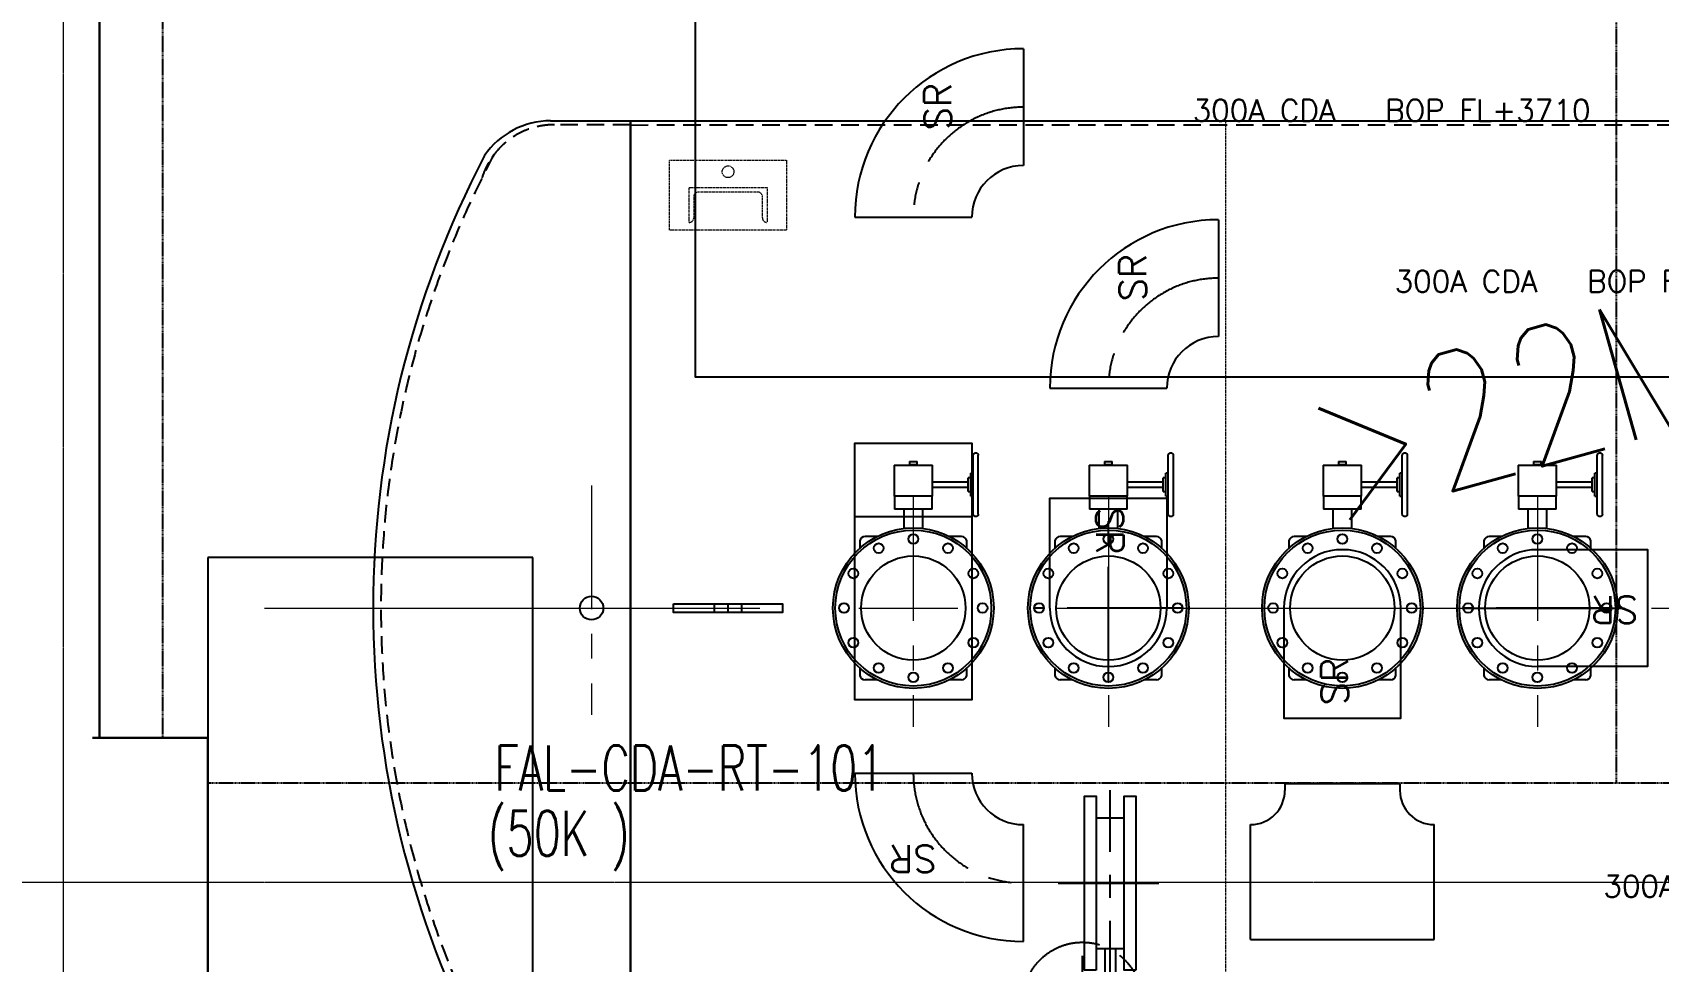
# Model space of a CAD drawing. Extents: x 0 to 160756, y 0 to 229247.
# Drawn here: x 54049 to 58552, y 77056 to 79630 of the extents above; entities that cross this region are included whole.
import ezdxf
from ezdxf.enums import TextEntityAlignment as Align
from ezdxf.xclip import XClip

# ---------------------------------------------------------------- set-up
doc = ezdxf.new("R2010")
doc.units = 0
doc.header["$LTSCALE"] = 10
doc.header["$XCLIPFRAME"] = 2
for name, pattern in [('H12設備棟3F$0$CENTERK5', [6.916, 6.667, -0.083, 0.083, -0.083]), ('H12設備棟3F$0$HIDDEN', [0.375, 0.25, -0.125]), ('XCM7P30CDA$0$CENTER', [50.8, 31.75, -6.35, 6.35, -6.35]), ('XCM7Q30CDA-200K$0$xCUP-L40-M03-HVAC-EQ$0$CENTER', [50.8, 31.75, -6.35, 6.35, -6.35]), ('XCM7Q30CDA-200K$0$xCUP-L40-M03-HVAC-EQ$0$HIDDEN', [0.375, 0.25, -0.125])]:
    doc.linetypes.add(name, pattern=pattern)
for name, color, linetype in [('H12設備棟3F$0$ARC-BEAM', 252, 'H12設備棟3F$0$HIDDEN'), ('H12設備棟3F$0$H-SIN', 252, 'H12設備棟3F$0$CENTERK5'), ('H12設備棟3F$0$KABE1', 252, 'Continuous'), ('H12設備棟3F$0$\uf4c9\ue50a', 252, 'Continuous'), ('XCM7P30CDA$0$M-CWTR-CENT', 252, 'XCM7P30CDA$0$CENTER'), ('XCM7P30CDA$0$M-CWTR-VAVE', 252, 'Continuous'), ('XCM7P30CDA$0$U-CDA-PIPE', 252, 'Continuous'), ('XCM7P30CDA$0$U-CDA-PIPE 2', 252, 'Continuous'), ('XCM7P30CDA$0$U-CDA-TXT-01', 252, 'Continuous'), ('XCM7Q30CDA-200K$0$UER-FUTUER', 9, 'Continuous')]:
    doc.layers.add(name, color=color, linetype=linetype)
doc.styles.add('XCM7P30CDA$0$aa-txt', font='simplex.shx', dxfattribs={"width": 0.8, "bigfont": 'chineset.shx'})
doc.styles.add('XCM7P30CDA$0$Standard', font='txt.shx', dxfattribs={"bigfont": 'chineset.shx'})
doc.styles.add('XCM7Q30CDA-200K$0$aa-txt', font='simplex.shx', dxfattribs={"width": 0.8, "bigfont": 'chineset.shx'})

# ---------------------------------------------------------------- blocks, each defined once
blk = doc.blocks.new('H12設備棟3F')
at = {"layer": 'H12設備棟3F$0$ARC-BEAM'}
for p, q in [((54410.2, 77675.3), (54410.2, 85725.3)), ((58435.2, 77550.3), (58435.2, 81500.3)), ((62735.2, 77550.3), (54535.2, 77550.3))]:
    blk.add_line(p, q, dxfattribs=at)
at = {"layer": 'H12設備棟3F$0$H-SIN', "lineweight": 5}
for p, q in [((54135.2, 61882.1), (54135.2, 107531.3)), ((44007.9, 77275.3), (81271.4, 77275.3))]:
    blk.add_line(p, q, dxfattribs=at)
at = {"layer": 'H12設備棟3F$0$KABE1', "linetype": 'Continuous', "lineweight": 30}
for p, q in [((54235.2, 85725.3), (54235.2, 77675.3)), ((54215.2, 77675.3), (54535.2, 77675.3)), ((54535.2, 77675.3), (54535.2, 76875.3))]:
    blk.add_line(p, q, dxfattribs=at)
at = {"layer": 'H12設備棟3F$0$\uf4c9\ue50a'}
for p, q in [((55435.2, 78175.3), (54535.2, 78175.3)), ((54535.2, 78175.3), (54535.2, 76375.3)), ((55435.2, 76375.3), (55435.2, 78175.3))]:
    blk.add_line(p, q, dxfattribs=at)
blk.add_lwpolyline([(59885.2, 78675.3), (55885.2, 78675.3), (55885.2, 81175.3), (59885.2, 81175.3)], close=True, dxfattribs=at)
blk = doc.blocks.new('*U92')
blk.add_circle((0, 0), 12.5)
blk = doc.blocks.new('*U93')
at = {"color": 0, "linetype": 'ByBlock', "lineweight": -2, "transparency": 16777216}
blk.add_blockref('*U92', (-3274, 5329.5), dxfattribs=at)
for p, rotation in [((-3362.8, 5305.7), 29.99999999999999), ((-3185.2, 5305.7), 329.9999999999999), ((-3427.7, 5240.8), 59.99999999999999), ((-3120.3, 5240.8), 299.9999999999999), ((-3451.5, 5152), 90), ((-3096.5, 5152), 270), ((-3427.7, 5063.2), 120), ((-3120.3, 5063.2), 240), ((-3362.8, 4998.3), 150), ((-3185.2, 4998.3), 210), ((-3274, 4974.5), 180)]:
    blk.add_blockref('*U92', p, dxfattribs=dict(at, rotation=rotation))
blk = doc.blocks.new('*U94')
blk.add_circle((0, 0), 12.5)
blk = doc.blocks.new('*U95')
at = {"color": 0, "linetype": 'ByBlock', "lineweight": -2, "transparency": 16777216}
blk.add_blockref('*U94', (-3274, 5329.5), dxfattribs=at)
for p, rotation in [((-3362.8, 5305.7), 29.99999999999999), ((-3185.2, 5305.7), 329.9999999999999), ((-3427.7, 5240.8), 59.99999999999999), ((-3120.3, 5240.8), 299.9999999999999), ((-3451.5, 5152), 90), ((-3096.5, 5152), 270), ((-3427.7, 5063.2), 120), ((-3120.3, 5063.2), 240), ((-3362.8, 4998.3), 150), ((-3185.2, 4998.3), 210), ((-3274, 4974.5), 180)]:
    blk.add_blockref('*U94', p, dxfattribs=dict(at, rotation=rotation))
blk = doc.blocks.new('*U96')
blk.add_circle((0, 0), 12.5)
blk = doc.blocks.new('*U97')
at = {"color": 0, "linetype": 'ByBlock', "lineweight": -2, "transparency": 16777216}
blk.add_blockref('*U96', (-3274, 5329.5), dxfattribs=at)
for p, rotation in [((-3362.8, 5305.7), 29.99999999999999), ((-3185.2, 5305.7), 329.9999999999999), ((-3427.7, 5240.8), 59.99999999999999), ((-3120.3, 5240.8), 299.9999999999999), ((-3451.5, 5152), 90), ((-3096.5, 5152), 270), ((-3427.7, 5063.2), 120), ((-3120.3, 5063.2), 240), ((-3362.8, 4998.3), 150), ((-3185.2, 4998.3), 210), ((-3274, 4974.5), 180)]:
    blk.add_blockref('*U96', p, dxfattribs=dict(at, rotation=rotation))
blk = doc.blocks.new('*U98')
blk.add_circle((0, 0), 12.5)
blk = doc.blocks.new('*U99')
at = {"color": 0, "linetype": 'ByBlock', "lineweight": -2, "transparency": 16777216}
blk.add_blockref('*U98', (-3274, 5329.5), dxfattribs=at)
for p, rotation in [((-3362.8, 5305.7), 29.99999999999999), ((-3185.2, 5305.7), 329.9999999999999), ((-3427.7, 5240.8), 59.99999999999999), ((-3120.3, 5240.8), 299.9999999999999), ((-3451.5, 5152), 90), ((-3096.5, 5152), 270), ((-3427.7, 5063.2), 120), ((-3120.3, 5063.2), 240), ((-3362.8, 4998.3), 150), ((-3185.2, 4998.3), 210), ((-3274, 4974.5), 180)]:
    blk.add_blockref('*U98', p, dxfattribs=dict(at, rotation=rotation))
blk = doc.blocks.new('XCM7Q30CDA-200K$0$A$C78f448f2')
at = {"linetype": 'XCM7Q30CDA-200K$0$xCUP-L40-M03-HVAC-EQ$0$CENTER', "lineweight": 13, "ltscale": 4}
blk.add_line((1250.4, 0), (1250.4, 4611.1), dxfattribs=at)
for p, q in [((0, 938.7), (0, 3988.7)), ((0, 3055.7), (0, 3271.7)), ((0, 1655.7), (0, 1871.7)), ((0, 938.7), (2500, 938.7)), ((2500, 938.7), (0, 938.7)), ((0, 733.7), (0, 938.7))]:
    blk.add_line(p, q)
at = {"linetype": 'XCM7Q30CDA-200K$0$xCUP-L40-M03-HVAC-EQ$0$HIDDEN', "ltscale": 18}
for p, q in [((10.8, 938.7), (10.4, 3988.7)), ((10, 938.7), (10, 743.7))]:
    blk.add_line(p, q, dxfattribs=at)
at = {"linetype": 'XCM7Q30CDA-200K$0$xCUP-L40-M03-HVAC-EQ$0$CENTER', "lineweight": 13}
for p, q in [((965.8, 3263.7), (1554.7, 3263.7)), ((965.8, 2163.7), (1554.7, 2163.7)), ((965.8, 1663.7), (1554.7, 1663.7)), ((935.5, 838.7), (1524.4, 838.7))]:
    blk.add_line(p, q, dxfattribs=at)
at = {"linetype": 'XCM7Q30CDA-200K$0$xCUP-L40-M03-HVAC-EQ$0$HIDDEN', "lineweight": 9}
blk.add_line((0, 2463.7), (2490.2, 2463.7), dxfattribs=at)
at = {"linetype": 'XCM7Q30CDA-200K$0$xCUP-L40-M03-HVAC-EQ$0$HIDDEN', "lineweight": 15}
for p, q in [((100.8, 1338.7), (280.8, 1338.7)), ((100.8, 1038.7), (100.8, 1338.7)), ((280.8, 1338.7), (280.8, 1038.7)), ((170.8, 1288.7), (260.8, 1288.7)), ((170.8, 1088.7), (170.8, 1288.7)), ((182.8, 1264.7), (182.8, 1112.7)), ((248.8, 1276.7), (194.8, 1276.7)), ((260.8, 1288.7), (260.8, 1288.7)), ((260.8, 1088.7), (170.8, 1088.7)), ((194.8, 1100.7), (248.8, 1100.7)), ((260.8, 1088.7), (260.8, 1088.7)), ((280.8, 1038.7), (100.8, 1038.7))]:
    blk.add_line(p, q, dxfattribs=at)
at = {"linetype": 'XCM7Q30CDA-200K$0$xCUP-L40-M03-HVAC-EQ$0$CENTER'}
for p, q in [((1261.4, 1223.7), (1239.4, 1223.7)), ((1261.4, 1188.7), (1239.4, 1188.7)), ((1261.4, 1153.7), (1239.4, 1153.7))]:
    blk.add_line(p, q, dxfattribs=at)
blk.add_lwpolyline([(1239.4, 1048.7), (1239.4, 1328.7), (1261.4, 1328.7), (1261.4, 1048.7)], close=True)
for centre, radius in [((1250.4, 3263.7), 200), ((1250.4, 3263.7), 133.7), ((1250.4, 2763.7), 200), ((1250.4, 2763.7), 133.7), ((1250.4, 2163.7), 200), ((1250.4, 2163.7), 133.7), ((1250.4, 1663.7), 200), ((1250.4, 1663.7), 133.7), ((1250.4, 838.7), 30.2)]:
    blk.add_circle(centre, radius)
at = {"linetype": 'XCM7Q30CDA-200K$0$xCUP-L40-M03-HVAC-EQ$0$HIDDEN', "lineweight": 15}
blk.add_circle((130.8, 1188.7), 15, dxfattribs=at)
for centre, start, end in [((194.8, 1264.7), 90, 180), ((248.8, 1288.7), 270, 0), ((194.8, 1112.7), 180, 270), ((248.8, 1088.7), 0, 90)]:
    blk.add_arc(centre, 12, start, end, dxfattribs=at)
for centre, radius, start, end in [((205, 733.7), 205, 180, 235.6231), ((1250, 2778.7), 2500, 242.3351, 297.6649)]:
    blk.add_arc(centre, radius, start, end)
at = {"linetype": 'XCM7Q30CDA-200K$0$xCUP-L40-M03-HVAC-EQ$0$HIDDEN', "ltscale": 18}
for centre, radius, start, end in [((205, 743.7), 195, 180, 252.6309), ((1250, 2778.7), 2480, 242.0511, 297.9489)]:
    blk.add_arc(centre, radius, start, end, dxfattribs=at)
at = {"rotation": 90}
for name, p in [('*U99', (6402.4, 6537.7)), ('*U97', (6402.4, 6037.7)), ('*U95', (6402.4, 5437.7)), ('*U93', (6402.4, 4937.7))]:
    blk.add_blockref(name, p, dxfattribs=at)
blk = doc.blocks.new('XCM7Q30CDA-200K')
at = {"layer": 'XCM7Q30CDA-200K$0$UER-FUTUER', "xscale": 1.08, "yscale": 1.08, "zscale": 1.08, "rotation": 270}
blk.add_blockref('XCM7Q30CDA-200K$0$A$C78f448f2', (54691.6, 79385.6), dxfattribs=at)
at = {"layer": 'XCM7Q30CDA-200K$0$UER-FUTUER', "style": 'XCM7Q30CDA-200K$0$aa-txt', "width": 0.7}
blk.add_text('FAL-CDA-RT-101', height=125, dxfattribs=at).set_placement((55328.4, 77529.4))
blk.add_text('(50K )', height=125, dxfattribs=at).set_placement((55506.5, 77402), align=Align.MIDDLE)
at = {"layer": 'XCM7Q30CDA-200K$0$UER-FUTUER', "insert": (57546.8, 78626.9), "char_height": 375, "attachment_point": 1, "rotation": 15.6185, "style": 'XCM7Q30CDA-200K$0$aa-txt'}
blk.add_mtext('>22M3', dxfattribs=at)
blk = doc.blocks.new('XCM7P30CDA$0$A$C4A6822D7')
for p, q in [((0, 466.7), (0, 142.9)), ((466.7, 0), (142.9, 0))]:
    blk.add_line(p, q)
for radius in [466.7, 466.7, 142.9]:
    blk.add_arc((0, 0), radius, 0, 90)
at = {"color": 1, "linetype": 'XCM7P30CDA$0$CENTER'}
blk.add_arc((0, 0), 304.8, 0, 90, dxfattribs=at)
at = {"color": 0, "style": 'XCM7P30CDA$0$Standard'}
blk.add_text('SR', height=75, dxfattribs=at).set_placement((240.5, 199.7))
blk = doc.blocks.new('XCM7P30CDA$0$A$C0D1147C2')
at = {"layer": 'XCM7P30CDA$0$M-CWTR-CENT'}
for p, q in [((42504.3, -8848), (42504.3, -9228.6)), ((42427.3, -8945.6), (42427.3, -9624.5)), ((42692.3, -9038.3), (42316.3, -9038.3)), ((42571.7, -9367.3), (42293, -9367.3))]:
    blk.add_line(p, q, dxfattribs=at)
at = {"layer": 'XCM7P30CDA$0$M-CWTR-VAVE'}
for p, q in [((42352.1, -9077.3), (42352.1, -8999.3)), ((42355.2, -8996.2), (42499.1, -8996.2)), ((42370, -8973.7), (42370, -8993.2)), ((42481.3, -8970.7), (42373, -8970.7)), ((42484.3, -8973.7), (42484.3, -8993.2)), ((42502.1, -9077.3), (42502.1, -8999.3)), ((42502.1, -9077.3), (42352.1, -9077.3)), ((42355.2, -9080.3), (42499.1, -9080.3)), ((42370, -9097.1), (42370, -9083.4)), ((42484.3, -9097.1), (42484.3, -9083.4)), ((42481.3, -9100.1), (42373, -9100.1)), ((42412.4, -9186.3), (42412.4, -9103.1)), ((42442.3, -9186.3), (42442.3, -9103.1)), ((42466.4, -9186.3), (42388.4, -9186.3)), ((42466.4, -9548.3), (42388.4, -9548.3))]:
    blk.add_line(p, q, dxfattribs=at)
for points in [[(42356.6, -9126), (42388.4, -9126), (42388.4, -9608.6), (42356.6, -9608.6)], [(42466.4, -9126), (42498.1, -9126), (42498.1, -9608.6), (42466.4, -9608.6)]]:
    blk.add_lwpolyline(points, close=True, dxfattribs=at)
at = {"layer": 'XCM7P30CDA$0$M-CWTR-VAVE', "linetype": 'XCM7P30CDA$0$CENTER'}
blk.add_circle((42504.3, -9038.3), 165, dxfattribs=at)
at = {"layer": 'XCM7P30CDA$0$M-CWTR-VAVE'}
for centre, radius, start, end in [((42355.2, -8999.3), 3.02, 90, 180), ((42367, -8993.2), 3.02, 270, 0), ((42373, -8973.7), 3.02, 90, 180), ((42481.3, -8973.7), 3.02, 0, 90), ((42487.3, -8993.2), 3.02, 180, 270), ((42499.1, -8999.3), 3.02, 0, 90), ((42355.2, -9077.3), 3.02, 180, 270), ((42367, -9083.4), 3.02, 0, 90), ((42487.3, -9083.4), 3.02, 90, 180), ((42499.1, -9077.3), 3.02, 270, 0), ((42373, -9097.1), 3.02, 180, 270), ((42409.4, -9103.1), 3, 0, 90), ((42445.3, -9103.1), 3, 90, 180), ((42481.3, -9097.1), 3.02, 270, 0)]:
    blk.add_arc(centre, radius, start, end, dxfattribs=at)
blk = doc.blocks.new('XCM7P30CDA$0$PP-R12(300A)')
for p, q in [((42.91, 43.18), (11.06, 43.18)), ((11.06, 43.18), (11.06, 41.32)), ((42.91, 43.18), (42.91, 41.32)), ((1.59, 0), (1.59, 31.85)), ((52.39, 0), (52.39, 31.85)), ((1.59, 0), (52.39, 0))]:
    blk.add_line(p, q)
for centre, start, end in [((1.59, 41.32), 270, 0), ((52.39, 41.32), 180, 270)]:
    blk.add_arc(centre, 9.47, start, end)
blk = doc.blocks.new('XCM7P30CDA$0$BV-300A-T')
at = {"color": 3}
for p, q in [((-11, 406), (11, 406)), ((-11, 406), (-11, 396)), ((-10.5, 406), (-10.5, 398)), ((10.5, 398), (10.5, 406)), ((11, 396), (11, 406)), ((166, 424.1), (166.1, 424.3)), ((166, 423.8), (166, 424.1)), ((166, 423.5), (166, 423.8)), ((166, 260.5), (166, 423.5)), ((166.1, 424.9), (166.2, 425.2)), ((166.1, 424.6), (166.1, 424.9)), ((166.1, 424.3), (166.1, 424.6)), ((166.2, 425.2), (166.3, 425.4)), ((166.3, 425.4), (166.4, 425.7)), ((166.4, 426), (166.6, 426.2)), ((166.4, 425.7), (166.4, 426)), ((166.6, 426.2), (166.7, 426.5)), ((166.7, 426.5), (166.8, 426.7)), ((166.8, 426.7), (166.9, 427)), ((166.9, 427), (167.1, 427.2)), ((167.1, 427.2), (167.2, 427.5)), ((167.2, 427.5), (167.4, 427.7)), ((167.4, 427.7), (167.6, 427.9)), ((167.6, 427.9), (167.7, 428.1)), ((167.7, 428.1), (167.9, 428.3)), ((167.9, 428.3), (168.1, 428.5)), ((168.1, 428.5), (168.3, 428.7)), ((168.3, 428.7), (168.5, 428.9)), ((168.5, 428.9), (168.8, 429.1)), ((168.8, 429.1), (169, 429.2)), ((169, 429.2), (169.2, 429.4)), ((169.2, 429.4), (169.5, 429.5)), ((169.5, 429.5), (169.7, 429.7)), ((169.7, 429.7), (170, 429.8)), ((170, 429.8), (170.2, 429.9)), ((170.2, 429.9), (170.5, 430)), ((170.5, 430), (170.7, 430.1)), ((170.7, 430.1), (171, 430.2)), ((171, 430.2), (171.3, 430.3)), ((171.3, 430.3), (171.5, 430.3)), ((171.5, 430.3), (171.8, 430.4)), ((171.8, 430.4), (172.1, 430.4)), ((172.1, 430.4), (172.4, 430.5)), ((172.4, 430.5), (172.6, 430.5)), ((172.6, 430.5), (172.9, 430.5)), ((172.9, 430.5), (173, 430.5)), ((173, 430.5), (173, 430.5)), ((173, 430.5), (173.3, 430.5)), ((173.3, 430.5), (173.6, 430.5)), ((173.6, 430.5), (173.8, 430.4)), ((173.8, 430.4), (174.1, 430.4)), ((174.1, 430.4), (174.4, 430.4)), ((174.4, 430.4), (174.7, 430.3)), ((174.7, 430.3), (174.9, 430.2)), ((174.9, 430.2), (175.2, 430.1)), ((175.2, 430.1), (175.5, 430.1)), ((175.5, 430.1), (175.7, 429.9)), ((175.7, 429.9), (176, 429.8)), ((176, 429.8), (176.2, 429.7)), ((176.2, 429.7), (176.5, 429.6)), ((176.5, 429.6), (176.7, 429.4)), ((176.7, 429.4), (177, 429.3)), ((177, 429.3), (177.2, 429.1)), ((177.2, 429.1), (177.4, 428.9)), ((177.4, 428.9), (177.6, 428.8)), ((177.6, 428.8), (177.8, 428.6)), ((177.8, 428.6), (178, 428.4)), ((178, 428.4), (178.2, 428.2)), ((178.2, 428.2), (178.4, 428)), ((178.4, 428), (178.6, 427.7)), ((178.6, 427.7), (178.7, 427.5)), ((178.7, 427.5), (178.9, 427.3)), ((178.9, 427.3), (179, 427)), ((179, 427), (179.2, 426.8)), ((179.2, 426.8), (179.3, 426.5)), ((179.3, 426.5), (179.4, 426.3)), ((179.4, 426.3), (179.5, 426)), ((179.5, 426), (179.6, 425.8)), ((179.6, 425.8), (179.7, 425.5)), ((179.7, 425.5), (179.8, 425.2)), ((179.8, 425.2), (179.8, 425)), ((179.8, 425), (179.9, 424.7)), ((179.9, 424.7), (179.9, 424.4)), ((179.9, 424.4), (180, 424.1)), ((180, 424.1), (180, 423.9)), ((180, 423.9), (180, 423.6)), ((180, 423.6), (180, 423.5)), ((180, 260.5), (180, 423.5)), ((180, 423.5), (180, 423.5)), ((-53.1, 396), (-53.1, 310)), ((-53.1, 396), (53.1, 396)), ((-10.7, 398), (-11, 398)), ((-10.6, 398), (-10.5, 398)), ((-10.5, 398), (10.5, 398)), ((11, 398), (10.7, 398)), ((53.1, 310), (53.1, 396)), ((159, 361.2), (152, 361.2)), ((152, 322.8), (152, 361.2)), ((166, 374), (159, 374)), ((159, 310), (159, 374)), ((152, 349), (53.1, 349)), ((53.1, 335), (152, 335)), ((152, 322.8), (159, 322.8)), ((53.1, 310), (-53.1, 310)), ((-52, 310), (-52, 274.2)), ((52, 274.2), (-52, 274.2)), ((-26, 274.2), (-26, 220.8)), ((26, 220.8), (26, 274.2)), ((52, 274.2), (52, 310)), ((159, 310), (166, 310)), ((166, 260.4), (166, 260.5)), ((166, 260.1), (166, 260.4)), ((166, 259.9), (166, 260.1)), ((166.1, 259.6), (166, 259.9)), ((166.1, 259.3), (166.1, 259.6)), ((166.2, 259), (166.1, 259.3)), ((166.2, 258.8), (166.2, 259)), ((166.3, 258.5), (166.2, 258.8)), ((166.4, 258.2), (166.3, 258.5)), ((166.5, 258), (166.4, 258.2)), ((166.6, 257.7), (166.5, 258)), ((166.7, 257.5), (166.6, 257.7)), ((166.8, 257.2), (166.7, 257.5)), ((167, 257), (166.8, 257.2)), ((167.1, 256.7), (167, 257)), ((167.3, 256.5), (167.1, 256.7)), ((167.4, 256.3), (167.3, 256.5)), ((167.6, 256), (167.4, 256.3)), ((167.8, 255.8), (167.6, 256)), ((168, 255.6), (167.8, 255.8)), ((168.2, 255.4), (168, 255.6)), ((168.4, 255.2), (168.2, 255.4)), ((168.6, 255.1), (168.4, 255.2)), ((168.8, 254.9), (168.6, 255.1)), ((169, 254.7), (168.8, 254.9)), ((169.3, 254.6), (169, 254.7)), ((169.5, 254.4), (169.3, 254.6)), ((169.8, 254.3), (169.5, 254.4)), ((170, 254.2), (169.8, 254.3)), ((170.3, 254.1), (170, 254.2)), ((170.5, 253.9), (170.3, 254.1)), ((170.8, 253.9), (170.5, 253.9)), ((171.1, 253.8), (170.8, 253.9)), ((171.3, 253.7), (171.1, 253.8)), ((171.6, 253.6), (171.3, 253.7)), ((171.9, 253.6), (171.6, 253.6)), ((172.2, 253.6), (171.9, 253.6)), ((172.4, 253.5), (172.2, 253.6)), ((172.7, 253.5), (172.4, 253.5)), ((173, 253.5), (172.7, 253.5)), ((173.1, 253.5), (173, 253.5)), ((173.4, 253.5), (173.1, 253.5)), ((173.6, 253.5), (173.4, 253.5)), ((173.9, 253.6), (173.6, 253.5)), ((174.2, 253.6), (173.9, 253.6)), ((174.5, 253.7), (174.2, 253.6)), ((174.7, 253.7), (174.5, 253.7)), ((175, 253.8), (174.7, 253.7)), ((175.3, 253.9), (175, 253.8)), ((175.5, 254), (175.3, 253.9)), ((175.8, 254.1), (175.5, 254)), ((176, 254.2), (175.8, 254.1)), ((176.3, 254.3), (176, 254.2)), ((176.5, 254.5), (176.3, 254.3)), ((176.8, 254.6), (176.5, 254.5)), ((177, 254.8), (176.8, 254.6)), ((177.2, 254.9), (177, 254.8)), ((177.5, 255.1), (177.2, 254.9)), ((177.7, 255.3), (177.5, 255.1)), ((177.9, 255.5), (177.7, 255.3)), ((178.1, 255.7), (177.9, 255.5)), ((178.3, 255.9), (178.1, 255.7)), ((178.4, 256.1), (178.3, 255.9)), ((178.6, 256.3), (178.4, 256.1)), ((178.8, 256.5), (178.6, 256.3)), ((178.9, 256.8), (178.8, 256.5)), ((179.1, 257), (178.9, 256.8)), ((179.2, 257.3), (179.1, 257)), ((179.3, 257.5), (179.2, 257.3)), ((179.4, 257.8), (179.3, 257.5)), ((179.6, 258), (179.4, 257.8)), ((179.7, 258.6), (179.6, 258.3)), ((179.6, 258.3), (179.6, 258)), ((179.8, 258.8), (179.7, 258.6)), ((179.9, 259.1), (179.8, 258.8)), ((180, 259.9), (179.9, 259.7)), ((179.9, 259.7), (179.9, 259.4)), ((179.9, 259.4), (179.9, 259.1)), ((180, 260.5), (180, 260.2)), ((180, 260.2), (180, 259.9)), ((-148, 186.6), (-148, 166)), ((-100.3, 198.5), (-133.8, 198.5)), ((133.8, 198.5), (100.3, 198.5)), ((148, 166), (148, 186.6)), ((-148, -166), (-148, -186.6)), ((148, -186.6), (148, -166)), ((-100.3, -198.5), (-133.8, -198.5)), ((133.8, -198.5), (100.3, -198.5))]:
    blk.add_line(p, q, dxfattribs=at)
blk.add_circle((0, 0), 222.5, dxfattribs=at)
for centre, start, end in [((-133.8, 184.1), 90, 169.8685), ((133.8, 184.1), 10.1315, 90), ((-133.8, -184.1), 190.1315, 270), ((133.8, -184.1), 270, 349.8685)]:
    blk.add_arc(centre, 14.4, start, end, dxfattribs=at)
blk = doc.blocks.new('XCM7P30CDA')
at = {"color": 1, "linetype": 'XCM7P30CDA$0$CENTER'}
for p, q in [((57028.4, 77831.9), (57028.4, 78339.9)), ((57231.6, 78035.1), (56825.2, 78035.1)), ((58013.2, 78035.1), (58521.2, 78035.1)), ((58419.6, 78035.1), (58013.2, 78035.1))]:
    blk.add_line(p, q, dxfattribs=at)
at = {"layer": 'XCM7P30CDA$0$U-CDA-PIPE'}
blk.add_line((58013.2, 78035.1), (58419.6, 78035.1), dxfattribs=at)
for points in [[(58216.4, 78197.1), (58521.2, 78197.1), (58521.2, 77873.2), (58216.4, 77873.2)], [(57514.5, 78035.1), (57514.5, 77730.3), (57838.4, 77730.3), (57838.4, 78035.1)]]:
    blk.add_lwpolyline(points, dxfattribs=at)
for centre, start, end in [((57676.4, 78035.1), 359.9998, 179.9998), ((58216.4, 78035.1), 90, 270)]:
    blk.add_arc(centre, 161.9, start, end, dxfattribs=at)
at = {"layer": 'XCM7P30CDA$0$U-CDA-PIPE 2'}
for points in [[(56326.5, 78035.1), (56326.5, 78492.3), (56650.4, 78492.3), (56650.4, 78035.1)], [(56866.5, 78035.1), (56866.5, 78339.9), (57190.4, 78339.9), (57190.4, 78035.1)]]:
    blk.add_lwpolyline(points, dxfattribs=at)
blk.add_lwpolyline([(56650.4, 78289.1), (56650.4, 77781.1), (56326.5, 77781.1), (56326.5, 78289.1)], close=True, dxfattribs=at)
blk.add_arc((57028.4, 78035.1), 161.9, 180, 0, dxfattribs=at)
for p in [(56488.4, 78035.1), (57028.4, 78035.1), (57676.4, 78035.1), (58216.4, 78035.1)]:
    blk.add_blockref('XCM7P30CDA$0$BV-300A-T', p)
at = {"rotation": 179.9999999999991}
blk.add_blockref('XCM7P30CDA$0$A$C0D1147C2', (99460.8, 67905.8), dxfattribs=at)
at = {"layer": 'XCM7P30CDA$0$U-CDA-PIPE', "rotation": 180}
blk.add_blockref('XCM7P30CDA$0$A$C4A6822D7', (56793.2, 77577.9), dxfattribs=at)
at = {"layer": 'XCM7P30CDA$0$U-CDA-PIPE', "xscale": 10, "yscale": 10, "zscale": 10}
blk.add_blockref('XCM7P30CDA$0$PP-R12(300A)', (57406.6, 77116.6), dxfattribs=at)
at = {"layer": 'XCM7P30CDA$0$U-CDA-PIPE 2', "rotation": 89.99999999999999}
for p in [(56793.2, 79118.6), (57333.2, 78644.7)]:
    blk.add_blockref('XCM7P30CDA$0$A$C4A6822D7', p, dxfattribs=at)
at = {"layer": 'XCM7P30CDA$0$U-CDA-PIPE', "style": 'XCM7P30CDA$0$Standard'}
for rotation, p in [(180, (58496.3, 78068.6)), (90, (57692.3, 77765.9))]:
    blk.add_text('SR', height=75, rotation=rotation, dxfattribs=at).set_placement(p)
at = {"layer": 'XCM7P30CDA$0$U-CDA-PIPE 2', "style": 'XCM7P30CDA$0$Standard'}
blk.add_text('SR', height=75, rotation=270, dxfattribs=at).set_placement((56995, 78314.9))
at = {"layer": 'XCM7P30CDA$0$U-CDA-TXT-01', "style": 'XCM7P30CDA$0$aa-txt'}
for s, p in [('300A CDA  ', (57261.8, 79384.4)), ('BOP FL+3710', (57795.2, 79384.4)), ('300A CDA  ', (57821, 78910.6)), ('BOP FL+3710', (58354.4, 78910.6)), ('300A CDA  ', (58399, 77234.2))]:
    blk.add_text(s, height=60, dxfattribs=at).set_placement(p)

msp = doc.modelspace()

# ---------------------------------------------------------------- block references
for name in ['XCM7P30CDA', 'XCM7Q30CDA-200K']:
    msp.add_blockref(name, (0, 0))
ref = msp.add_blockref('H12設備棟3F', (0, 0))
XClip(ref).set_block_clipping_path([(52480.8428845762, 60066.8604644329), (84559.6547477046, 105824.4625800119)])

doc.saveas('drawing.dxf')
